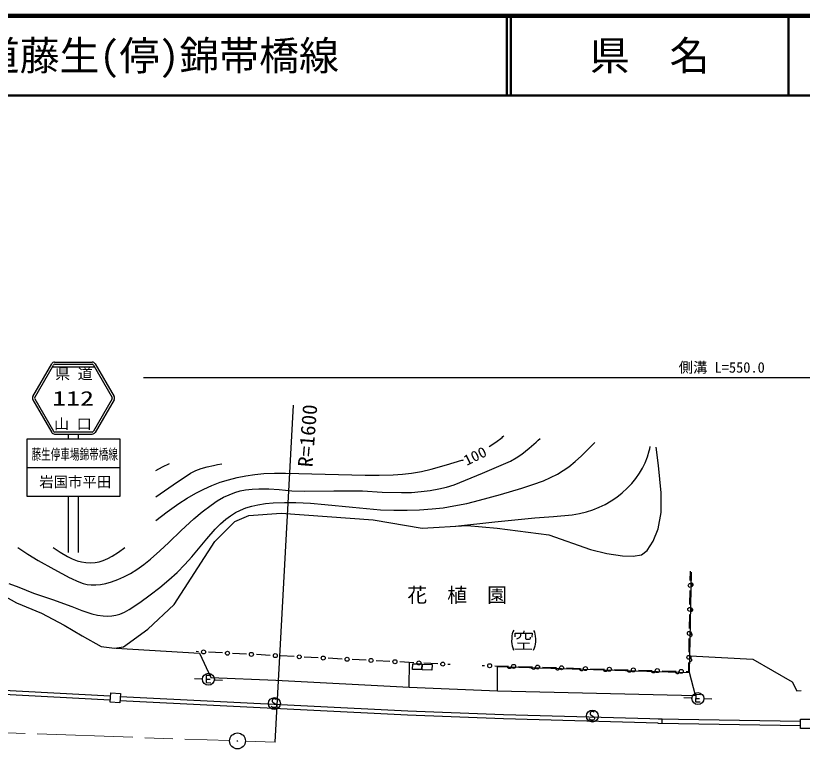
# Model space of a CAD drawing. Units: millimetres, scale not verified. Extents: x 40000 to 680000, y 20000 to 380000.
# Drawn here: x 236249 to 334742, y 289016 to 380000 of the extents above; entities that cross this region are included whole.
import ezdxf
from ezdxf.enums import TextEntityAlignment as Align

# ---------------------------------------------------------------- set-up
doc = ezdxf.new("R2010")
doc.units = ezdxf.units.MM
doc.header["$LTSCALE"] = 1000
doc.linetypes.add('CHAIN', pattern=[18.5, 12, -1.5, 3.5, -1.5])
for name, color, linetype, lineweight in [('M-BGD', 7, 'Continuous', 25), ('M-BMK', 2, 'CHAIN', 13), ('M-TTL', 2, 'Continuous', 140), ('M-TTL-LINE', 7, 'Continuous', 50)]:
    doc.layers.add(name, color=color, linetype=linetype, lineweight=lineweight)
doc.layers.add('M-TTL-TXT', color=7, linetype='Continuous')
doc.styles.add('ＭＳ ゴシック', font='')
doc.styles.get('ＭＳ ゴシック').set_extended_font_data('MS Gothic')

# ---------------------------------------------------------------- blocks, each defined once
blk = doc.blocks.new('BUHIN4')
at = {"color": 7, "linetype": 'Continuous', "lineweight": 25}
blk.add_lwpolyline([(472, 255), (465, 316), (435, 370), (380, 428), (286, 497), (192, 533), (92, 535), (4, 497), (-49, 430), (-79, 382), (-99, 304), (-81, 240), (111, -192), (108, -273), (77, -366), (18, -435), (-45, -477), (-127, -501), (-241, -460), (-381, -358), (-435, -305), (-473, -236), (-488, -155), (-480, -55)], dxfattribs=at)
blk.add_circle((0, 0), 746, dxfattribs=at)
blk = doc.blocks.new('BUHIN9')
at = {"color": 7, "linetype": 'Continuous', "lineweight": 25}
blk.add_lwpolyline([(200, -150), (150, -184), (96, -205), (25, -220), (-37, -212), (-94, -190), (-156, -144), (-193, -95), (-219, -38), (-225, 36), (-220, 93), (-200, 150)], dxfattribs=at)
blk = doc.blocks.new('BUHIN10')
at = {"color": 7, "linetype": 'Continuous', "lineweight": 25}
blk.add_lwpolyline([(148, 202), (182, 152), (204, 99), (220, 28), (212, -34), (191, -92), (145, -155), (97, -192), (40, -218), (-33, -225), (-90, -221), (-148, -202)], dxfattribs=at)
blk = doc.blocks.new('BUHIN21')
at = {"color": 7, "linetype": 'Continuous', "lineweight": 25}
for p, q in [((-827, 137), (393, -748)), ((692, 953), (507, 698)), ((-1511, -293), (189, -1527)), ((-220, -303), (-665, -916))]:
    blk.add_line(p, q, dxfattribs=at)
for points in [[(-274, 1728), (-496, 1602), (-698, 1452), (-875, 1284), (-1087, 1030), (-1312, 721), (-1461, 477), (-1582, 221), (-1677, -25), (-1746, -299)], [(-625, 926), (-343, 1315), (1356, 81), (1070, -313)], [(179, 936), (25, 723), (-111, 600), (-278, 536), (-465, 560), (-650, 611)], [(1728, 274), (1691, 5), (1599, -197), (1488, -440), (1316, -715), (1092, -1024), (908, -1252), (715, -1428), (521, -1593), (257, -1753)], [(684, 560), (345, 92), (303, 21), (308, -48), (350, -106), (677, -344), (768, -372), (835, -319), (909, -215)]]:
    blk.add_lwpolyline(points, dxfattribs=at)
blk = doc.blocks.new('BUHIN1')
at = {"color": 7, "linetype": 'Continuous', "lineweight": 25}
for radius in [995, 30]:
    blk.add_circle((0, 0), radius, dxfattribs=at)
blk = doc.blocks.new('BUHIN26')
at = {"color": 7, "linetype": 'Continuous', "lineweight": 25}
blk.add_circle((0, 0), 249, dxfattribs=at)
blk = doc.blocks.new('BUHIN27')
at = {"color": 7, "linetype": 'Continuous', "lineweight": 25}
blk.add_circle((0, 0), 249, dxfattribs=at)
blk = doc.blocks.new('BUHIN28')
at = {"color": 7, "linetype": 'Continuous', "lineweight": 25}
blk.add_circle((0, 0), 249, dxfattribs=at)
blk = doc.blocks.new('BUHIN35')
at = {"color": 7, "linetype": 'Continuous', "lineweight": 25}
blk.add_line((-237, 172), (164, -119), dxfattribs=at)
blk.add_lwpolyline([(523, 223), (50, 566), (-488, -174), (-14, -518)], dxfattribs=at)
blk.add_circle((0, 0), 746, dxfattribs=at)

msp = doc.modelspace()

# ---------------------------------------------------------------- linework, layer by layer
at = {"layer": 'M-BGD'}
for p, q in [((238390, 332310), (240760, 336410)), ((238632, 332210), (240968, 336250)), ((246043, 336009), (240904, 336009)), ((241106, 336609), (245841, 336609)), ((241141, 336349), (245806, 336349)), ((245980, 336250), (248316, 332210)), ((246187, 336410), (248558, 332310)), ((252237, 334677), (537095, 334677)), ((238632, 332009), (240968, 327969)), ((248316, 332009), (245980, 327969)), ((238390, 331909), (240760, 327809)), ((248558, 331909), (246187, 327809)), ((268754, 289016), (271014, 331247)), ((237674, 319809), (237674, 327009)), ((237674, 327009), (249274, 327009)), ((241106, 327609), (245841, 327609)), ((245806, 327869), (241141, 327869)), ((242874, 327009), (242874, 327609)), ((244074, 327609), (244074, 327009)), ((249274, 327009), (249274, 319809)), ((316739, 323694), (316452, 325987)), ((237674, 323409), (249274, 323409)), ((317061, 320245), (316739, 323694)), ((317079, 317779), (317061, 320245)), ((249274, 319809), (237674, 319809)), ((242874, 312799), (242874, 319809)), ((244074, 319809), (244074, 312799)), ((263704, 316680), (265451, 317398)), ((265451, 317398), (269485, 317715)), ((269485, 317715), (281016, 316883)), ((316709, 315761), (317079, 317779)), ((261197, 314164), (263704, 316680)), ((281016, 316883), (287125, 315827)), ((287125, 315827), (292785, 316149)), ((292785, 316149), (296518, 315824)), ((296518, 315824), (303012, 314976)), ((316051, 314199), (316709, 315761)), ((303012, 314976), (308222, 313161)), ((315337, 313035), (316051, 314199)), ((256084, 306289), (261197, 314164)), ((308222, 313161), (310256, 312660)), ((310256, 312660), (312218, 312361)), ((312218, 312361), (313581, 312317)), ((313581, 312317), (314599, 312498)), ((314599, 312498), (315337, 313035)), ((320630, 297766), (320881, 310312)), ((320716, 309280), (320736, 310431)), ((233665, 307972), (236342, 306477)), ((320666, 306281), (320695, 308020)), ((236342, 306477), (239485, 305165)), ((252784, 303196), (256084, 306289)), ((239485, 305165), (242305, 303691)), ((320616, 303281), (320645, 305021)), ((242305, 303691), (244556, 302337)), ((249740, 300959), (252784, 303196)), ((244556, 302337), (246950, 301004)), ((320566, 300281), (320595, 302021)), ((246950, 301004), (248632, 300784)), ((248632, 300784), (249740, 300959)), ((248843, 300818), (259265, 300174)), ((259139, 300357), (258827, 300373)), ((259265, 300174), (260688, 297139)), ((262135, 300204), (260397, 300293)), ((265131, 300052), (263394, 300140)), ((268127, 299899), (266390, 299988)), ((271124, 299747), (269386, 299835)), ((274120, 299594), (272382, 299683)), ((277116, 299442), (275378, 299530)), ((320724, 299824), (328560, 299407)), ((280112, 299289), (278374, 299378)), ((283108, 299137), (281370, 299225)), ((286104, 298984), (284366, 299073)), ((285522, 295936), (285556, 299001)), ((285952, 298148), (285960, 298841)), ((285960, 298841), (287088, 298828)), ((287088, 298828), (287080, 298135)), ((287164, 298088), (287202, 298812)), ((287202, 298812), (288411, 298749)), ((289100, 298832), (287362, 298920)), ((288411, 298749), (288374, 298025)), ((290670, 298752), (290359, 298768)), ((294659, 298633), (294968, 298624)), ((296227, 298587), (297966, 298536)), ((296586, 295467), (296591, 298496)), ((296591, 298496), (320630, 297766)), ((299226, 298498), (300965, 298447)), ((320526, 297871), (320545, 299022)), ((328560, 299407), (333463, 296597)), ((287080, 298135), (285952, 298148)), ((288374, 298025), (287164, 298088)), ((302224, 298410), (303964, 298359)), ((305223, 298322), (306962, 298270)), ((308222, 298233), (309961, 298182)), ((311220, 298145), (312960, 298094)), ((314219, 298056), (315958, 298005)), ((317218, 297968), (318957, 297917)), ((320217, 297880), (320526, 297871)), ((321388, 294857), (320630, 297766)), ((259631, 296937), (258632, 296980)), ((260688, 297139), (268810, 296780)), ((261129, 296852), (262126, 296781)), ((268810, 296780), (285522, 295936)), ((333463, 296597), (334064, 295445)), ((248061, 294289), (222741, 295609)), ((248088, 294808), (222768, 296129)), ((285522, 295936), (296586, 295467)), ((334064, 295445), (334622, 295508)), ((248083, 294024), (248168, 295194)), ((248168, 295194), (249355, 295108)), ((249355, 295108), (249270, 293938)), ((285334, 292931), (249326, 294722)), ((296586, 295467), (321388, 294857)), ((320930, 294523), (319931, 294564)), ((249270, 293938), (248083, 294024)), ((285309, 292412), (249301, 294202)), ((322429, 294479), (323429, 294463)), ((297349, 292461), (285329, 292931)), ((297329, 291942), (285309, 292412)), ((316679, 291398), (297329, 291942)), ((317183, 291904), (297344, 292461)), ((334531, 291604), (316688, 291905)), ((317199, 291402), (317183, 291904)), ((334534, 290736), (334534, 291902)), ((334534, 291902), (335699, 291902)), ((316679, 291385), (316679, 291398)), ((334522, 291084), (316679, 291385)), ((335698, 290736), (334534, 290736))]:
    msp.add_line(p, q, dxfattribs=at)
for points in [[(243238, 309519), (243959, 309179), (244694, 308900), (245181, 308779), (245690, 308717), (246267, 308712), (246850, 308768), (247542, 308902), (248234, 309097), (249030, 309386), (249805, 309733), (250620, 310167), (251403, 310653), (252286, 311279), (253135, 311955), (254284, 312970), (255405, 314042), (256964, 315545), (258555, 316996), (259613, 317875), (260733, 318725), (261493, 319235), (262279, 319690), (262963, 320021), (263673, 320298), (264341, 320495), (265030, 320635), (265849, 320731), (266681, 320767), (267939, 320739), (269220, 320650), (270831, 320519), (272445, 320448), (276076, 320497), (279686, 320485), (282117, 320354), (284564, 320282), (285797, 320311), (287032, 320400), (288129, 320537), (289215, 320733), (290189, 320968), (291144, 321260), (294689, 322710), (298212, 324217), (298932, 324634), (299620, 325102), (300544, 325831), (301437, 326612), (301676, 326828), (301915, 327045)], [(295544, 326052), (296365, 326604), (297146, 327202), (297254, 327290), (297362, 327377)], [(238494, 307685), (240863, 306885), (243292, 305999), (244531, 305527), (245790, 305112), (246491, 304940), (247186, 304831), (247748, 304799), (248303, 304829), (248802, 304916), (249293, 305063), (249883, 305315), (250460, 305628), (251805, 306527), (253104, 307468), (254293, 308397), (255435, 309364), (256446, 310297), (257430, 311288), (258289, 312231), (259128, 313242), (260161, 314496), (261231, 315701), (261883, 316350), (262566, 316945), (263158, 317387), (263780, 317776), (264399, 318092), (265058, 318361), (265802, 318592), (266573, 318767), (267516, 318913), (268478, 319001), (269913, 319045), (271342, 319030), (273150, 318941), (274949, 318792), (278407, 318438), (281914, 318139), (283587, 318074), (285258, 318069), (286826, 318123), (288391, 318237), (289756, 318393), (291108, 318608), (292718, 318932), (294330, 319319), (296967, 320047), (299616, 320841), (300985, 321280), (302326, 321773), (303222, 322161), (304095, 322604), (304814, 323036), (305508, 323523), (306318, 324178), (307102, 324892), (307928, 325706), (308747, 326548)], [(291312, 316064), (296265, 316604), (301236, 317104), (303590, 317270), (305937, 317495), (306835, 317648), (307720, 317861), (308518, 318119), (309307, 318439), (310065, 318811), (310807, 319242), (311512, 319720), (312192, 320256), (312810, 320820), (313387, 321425), (313896, 322046), (314355, 322701), (314734, 323343), (315063, 324018), (315342, 324745), (315566, 325500), (315638, 325770), (315708, 326041)], [(253788, 316782), (255208, 317869), (256666, 318910), (257727, 319594), (258820, 320226), (259809, 320732), (260825, 321184), (261847, 321571), (262891, 321901), (263972, 322179), (265076, 322401), (266200, 322564), (267329, 322668), (268668, 322714), (270014, 322700), (274993, 322572), (279992, 322482), (281759, 322457), (283519, 322492), (284672, 322571), (285817, 322710), (287049, 322930), (288284, 323211), (290205, 323741), (292128, 324333), (292224, 324363), (292330, 324396)], [(253788, 323043), (254648, 323491), (255506, 323940)], [(253788, 319768), (255947, 321262), (258146, 322709), (258783, 323029), (259451, 323296), (260229, 323524), (261029, 323694), (261534, 323783), (262041, 323865)], [(236501, 313413), (237755, 312574), (239049, 311781), (241021, 310679), (243033, 309624), (243131, 309573), (243238, 309518)], [(240932, 313413), (241823, 312807), (242737, 312259), (243319, 311975), (243923, 311748), (244476, 311605), (245046, 311521), (245613, 311497), (246178, 311534), (246701, 311625), (247214, 311776), (247777, 312014), (248328, 312313), (249119, 312836), (249900, 313413)], [(235388, 308905), (236627, 308445), (237558, 308072), (238495, 307685)]]:
    msp.add_lwpolyline(points, dxfattribs=at)
for centre, radius, start, end in [((241106, 336209), 400, 90, 149.96338), ((241141, 336149), 200, 90, 149.96338), ((245806, 336149), 200, 30.03671, 90), ((245841, 336209), 400, 30.03671, 90), ((238736, 332109), 400, 149.96338, 210.0369), ((238805, 332109), 200, 149.96338, 210.0369), ((248142, 332109), 200, 329.96333, 30.03671), ((248212, 332109), 400, 329.96333, 30.03671), ((241106, 328009), 400, 210.0369, 270), ((241141, 328070), 200, 210.0369, 270), ((245806, 328070), 200, 270, 329.96333), ((245841, 328009), 400, 270, 329.96333)]:
    msp.add_arc(centre, radius, start, end, dxfattribs=at)
at = {"layer": 'M-BMK'}
for p, q in [((164975, 292639), (263020, 289217)), ((265018, 289147), (268754, 289016))]:
    msp.add_line(p, q, dxfattribs=at)
at = {"layer": 'M-TTL'}
msp.add_line((680000, 380000), (40000, 380000), dxfattribs=at)
at = {"layer": 'M-TTL-LINE'}
for p, q in [((297750, 380000), (297750, 370000)), ((298250, 380000), (298250, 370000)), ((333000, 380000), (333000, 370000)), ((40000, 370000), (680000, 370000))]:
    msp.add_line(p, q, dxfattribs=at)

# ---------------------------------------------------------------- block references
at = {"layer": 'M-BGD', "rotation": 35.09133}
for name, p in [('BUHIN28', (320706, 308650)), ('BUHIN10', (320850, 308744)), ('BUHIN28', (320656, 305651)), ('BUHIN10', (320787, 305607)), ('BUHIN21', (299837, 301813)), ('BUHIN28', (320606, 302651)), ('BUHIN10', (320724, 302471)), ('BUHIN26', (259768, 300325)), ('BUHIN26', (262764, 300172)), ('BUHIN26', (265760, 300020)), ('BUHIN26', (268757, 299867)), ('BUHIN26', (271753, 299715)), ('BUHIN26', (274749, 299562)), ('BUHIN26', (277745, 299410)), ('BUHIN26', (280741, 299257)), ('BUHIN26', (283737, 299105)), ('BUHIN28', (320555, 299652)), ('BUHIN10', (320662, 299334)), ('BUHIN26', (286733, 298952)), ('BUHIN26', (289729, 298800)), ('BUHIN27', (295597, 298605)), ('BUHIN9', (298093, 298450)), ('BUHIN27', (298596, 298517)), ('BUHIN9', (301098, 298359)), ('BUHIN27', (301595, 298429)), ('BUHIN9', (304103, 298268)), ('BUHIN27', (304593, 298340)), ('BUHIN27', (307592, 298252)), ('BUHIN27', (310591, 298163)), ('BUHIN35', (260380, 296905)), ('BUHIN9', (307108, 298177)), ('BUHIN9', (310113, 298085)), ('BUHIN9', (313118, 297994)), ('BUHIN27', (313589, 298075)), ('BUHIN9', (316123, 297903)), ('BUHIN27', (316588, 297987)), ('BUHIN9', (319128, 297812)), ('BUHIN27', (319587, 297898)), ('BUHIN35', (321679, 294491)), ('BUHIN4', (268638, 293868)), ('BUHIN4', (308458, 292295)), ('BUHIN1', (264019, 289182))]:
    msp.add_blockref(name, p, dxfattribs=at)

# ---------------------------------------------------------------- texts
at = {"layer": 'M-BGD', "style": 'ＭＳ ゴシック'}
for s, height, width, p in [('県 道', 1320, 1.05, (241166, 334088)), ('112', 1833, 1.4, (240817, 330617)), ('山 口', 1320, 1.05, (241042, 327821)), ('藤生停車場錦帯橋線', 1320, 0.65, (238234, 324025))]:
    msp.add_text(s, height=height, dxfattribs=dict(at, width=width)).set_placement(p, align=Align.BOTTOM_LEFT)
for s, height, p in [('側溝 L=550.0', 1320, (319263, 334904)), ('岩国市平田', 1320, (239200, 320564)), ('花\u3000植\u3000園', 1833, (285279, 305995))]:
    msp.add_text(s, height=height, dxfattribs=at).set_placement(p, align=Align.BOTTOM_LEFT)
for s, height, rotation, width, p in [('R=1600', 1833, 85.4, 1.05, (273942, 323374)), ('100', 1320, 26.1, 1.1, (292895, 323270))]:
    msp.add_text(s, height=height, rotation=rotation, dxfattribs=dict(at, width=width)).set_placement(p, align=Align.BOTTOM_LEFT)
at = {"layer": 'M-TTL-TXT', "style": 'ＭＳ ゴシック'}
msp.add_text('一般県道藤生(停)錦帯橋線', height=3666, dxfattribs=at).set_placement((216734, 375000), align=Align.MIDDLE_LEFT)
msp.add_text('県\u3000名', height=3666, dxfattribs=at).set_placement((315625, 375000), align=Align.MIDDLE_CENTER)

doc.saveas('drawing.dxf')
